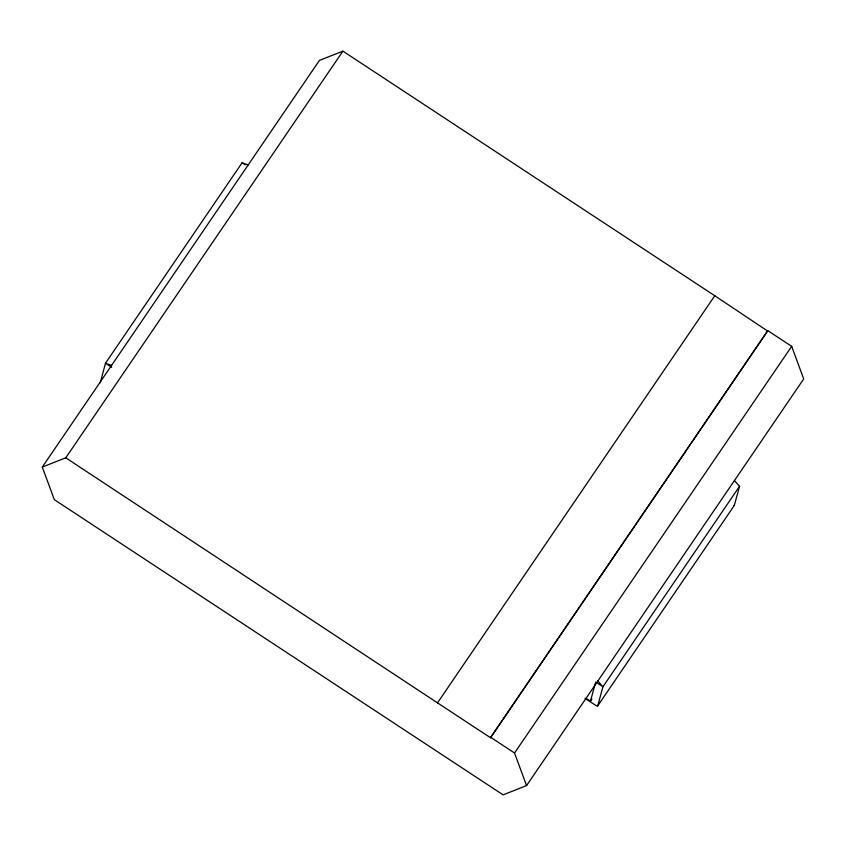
<?xml version="1.0" encoding="UTF-8"?>
<svg xmlns="http://www.w3.org/2000/svg" width="846" height="846" viewBox="0 0 846 846"><rect width="100%" height="100%" fill="white"/><g stroke="black" fill="none" stroke-linecap="round" stroke-linejoin="round"><path stroke-width="1.27" d="M437.509 702.867L65.766 457.823L42.3 467.066L54.324 499.658L503.095 794.859L526.561 785.606L803.7 378.934L791.676 346.342L767.756 330.606L490.49 737.723L437.509 702.867L714.775 295.751L342.905 51.141L319.439 60.394L42.3 467.066M586.056 698.331L590.445 701.218L595.362 683.219M585.072 698.362L594.971 704.877A3.056 0.666 34.3 0 0 597.71 705.871L602.934 686.783L739.552 486.313L734.413 480.602M714.775 295.751L767.629 331.05L490.49 737.723M597.71 705.871L734.328 505.4L739.552 486.313M248.153 165.012L242.104 162.76L105.475 363.23L100.272 382.815M65.766 457.823L342.905 51.141M526.561 785.606L514.537 753.014L791.676 346.342M590.445 701.218L591.925 699.039M111.587 365.398L105.475 363.23L111.683 367.312M242.104 162.76L245.203 164.801M595.69 682.024L602.934 686.783L597.847 680.988M490.617 737.278L514.537 753.014M734.328 505.4A3.056 0.666 34.3 0 1 733.693 505.464"/></g></svg>
